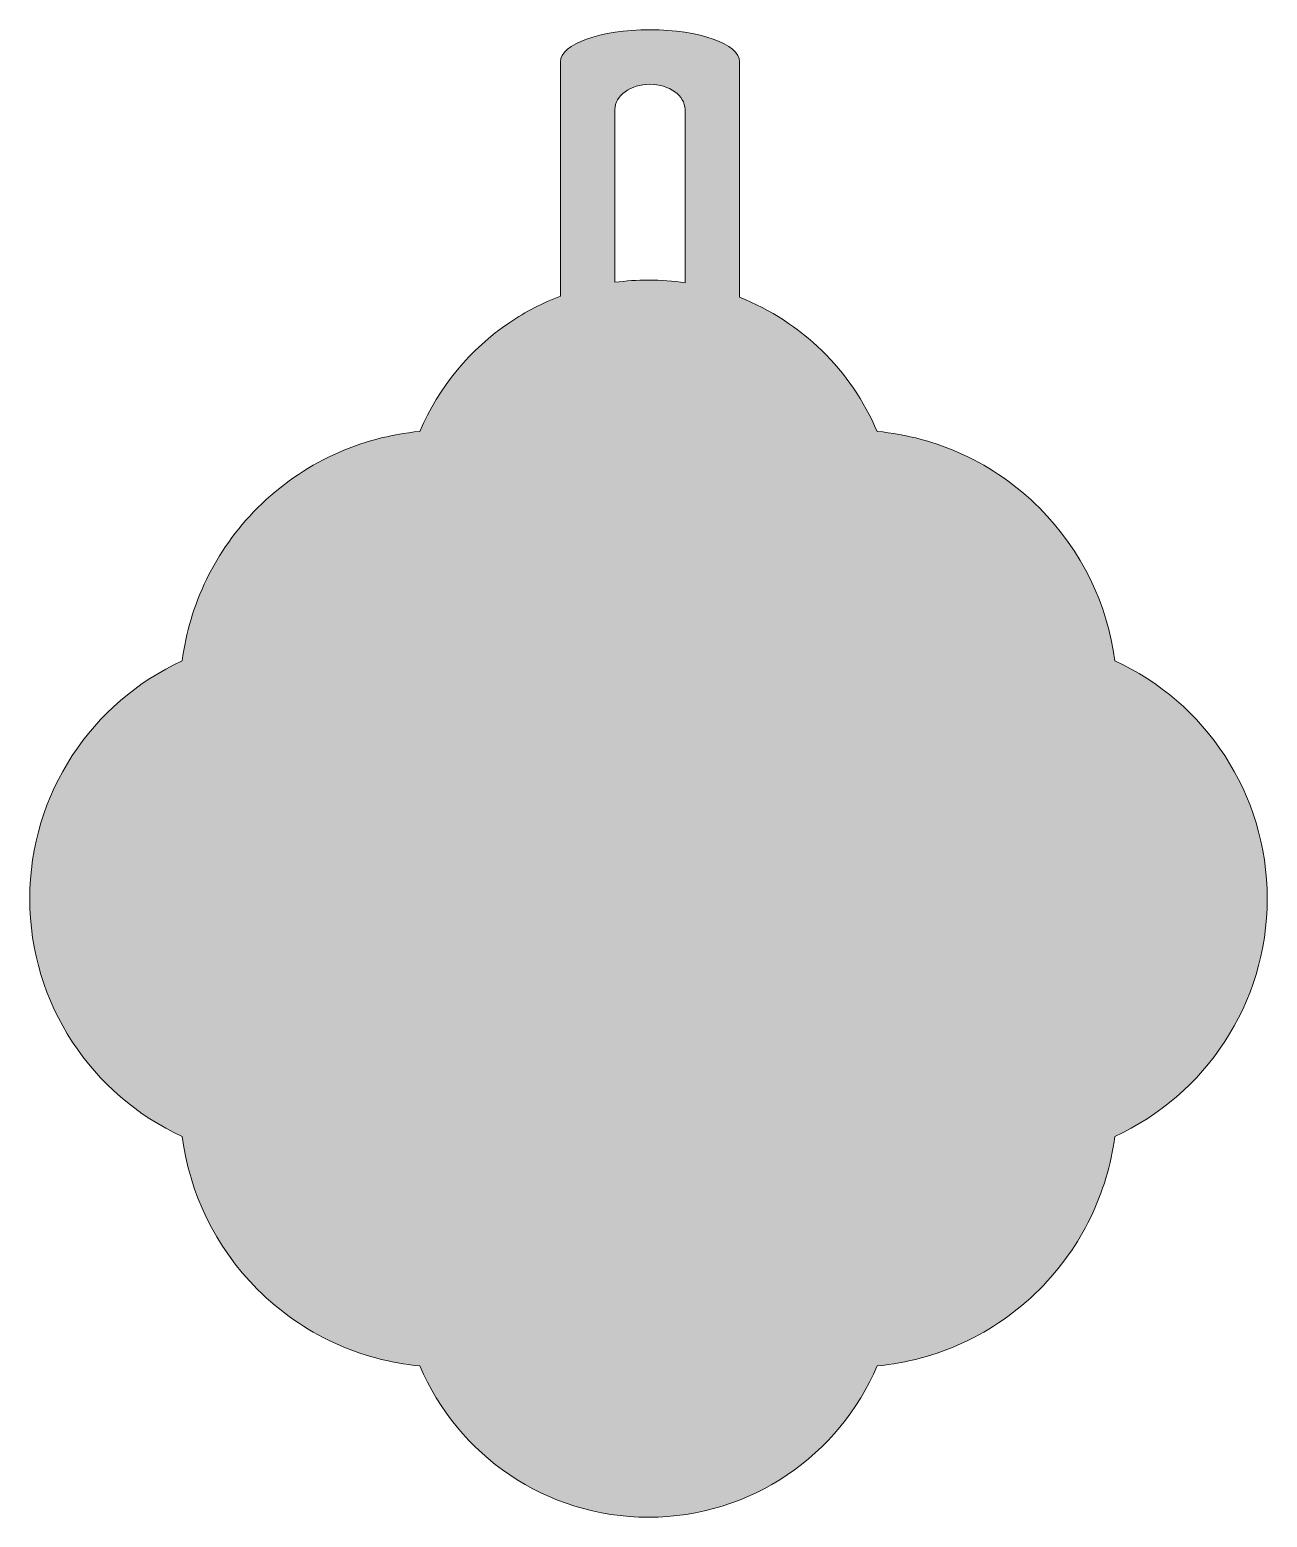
# Model space of a CAD drawing. Header units: inches. Extents: x 31.9 to 36.88, y -18.55 to -12.56.
import ezdxf

# ---------------------------------------------------------------- set-up
doc = ezdxf.new("R2010")
doc.units = ezdxf.units.IN
doc.header["$MEASUREMENT"] = 0
doc.layers.add('_U+0421_U+043B_U+043E_U+0439 1', color=7, linetype='Continuous')

msp = doc.modelspace()

# ---------------------------------------------------------------- hatches: boundary and pattern name
at = {"layer": '_U+0421_U+043B_U+043E_U+0439 1', "true_color": 0xffffff}
h = msp.add_hatch(color=7, dxfattribs=at)
h.dxf.hatch_style = 2
edge = h.paths.add_edge_path()
edge.add_spline(control_points=[(36.7115, -15.4836), (36.6032, -15.3178), (36.4495, -15.1844), (36.2682, -15.101), (36.2386, -14.8756), (36.1374, -14.6578), (35.9643, -14.4847), (35.873, -14.3934), (35.7692, -14.3219), (35.6584, -14.2705), (35.5476, -14.2192), (35.4299, -14.1878), (35.3105, -14.1764), (35.2059, -13.93), (35.0054, -13.7341), (34.7558, -13.6357), (34.7558, -13.6357), (34.7558, -12.6863), (34.7558, -12.6863), (34.7558, -12.6149), (34.5943, -12.5571), (34.3945, -12.5571), (34.1952, -12.5571), (34.0338, -12.6149), (34.0338, -12.6863), (34.0338, -12.6863), (34.0338, -13.6312), (34.0338, -13.6312), (33.9613, -13.6586), (33.893, -13.6942), (33.8298, -13.7369), (33.6702, -13.8445), (33.5432, -13.9971), (33.4671, -14.1764), (33.2286, -14.1992), (32.9962, -14.302), (32.8133, -14.4847), (32.7268, -14.5713), (32.6582, -14.669), (32.6076, -14.7733), (32.5569, -14.8775), (32.5243, -14.9883), (32.5095, -15.101), (32.1469, -15.268), (31.895, -15.6346), (31.895, -16.0601), (31.895, -16.2729), (31.9579, -16.4709), (32.0662, -16.6367), (32.1746, -16.8024), (32.3282, -16.9359), (32.5095, -17.0193), (32.5391, -17.2446), (32.6402, -17.4625), (32.8133, -17.6356), (32.9048, -17.727), (33.0085, -17.7984), (33.1193, -17.8498), (33.2301, -17.9012), (33.3479, -17.9325), (33.4671, -17.944), (33.6194, -18.3025), (33.9747, -18.554), (34.3889, -18.554), (34.5959, -18.554), (34.7883, -18.4911), (34.9479, -18.3835), (35.1075, -18.2758), (35.2343, -18.1233), (35.3105, -17.944), (35.5491, -17.9211), (35.7816, -17.8184), (35.9643, -17.6356), (36.0509, -17.549), (36.1195, -17.4513), (36.17, -17.347), (36.2206, -17.2428), (36.2534, -17.132), (36.2682, -17.0193), (36.6309, -16.8523), (36.8828, -16.4857), (36.8828, -16.0601), (36.8828, -15.8474), (36.8199, -15.6494), (36.7115, -15.4836)], knot_values=[0, 0, 0, 0, 1, 1, 1, 2, 2, 2, 3, 3, 3, 4, 4, 4, 5, 5, 5, 6, 6, 6, 7, 7, 7, 8, 8, 8, 9, 9, 9, 10, 10, 10, 11, 11, 11, 12, 12, 12, 13, 13, 13, 14, 14, 14, 15, 15, 15, 16, 16, 16, 17, 17, 17, 18, 18, 18, 19, 19, 19, 20, 20, 20, 21, 21, 21, 22, 22, 22, 23, 23, 23, 24, 24, 24, 25, 25, 25, 26, 26, 26, 27, 27, 27, 28, 28, 28, 28], degree=3, periodic=1)
edge = h.paths.add_edge_path()
edge.add_spline(control_points=[(34.2535, -12.8785), (34.2535, -12.8225), (34.3167, -12.7771), (34.3946, -12.7771), (34.4728, -12.7771), (34.5361, -12.8225), (34.5361, -12.8785), (34.5361, -12.8785), (34.5361, -13.5771), (34.5361, -13.5771), (34.4881, -13.5699), (34.4389, -13.5663), (34.3889, -13.5663), (34.343, -13.5663), (34.2977, -13.5693), (34.2535, -13.5753), (34.2535, -13.5753), (34.2535, -12.8785), (34.2535, -12.8785)], knot_values=[0, 0, 0, 0, 1, 1, 1, 2, 2, 2, 3, 3, 3, 4, 4, 4, 5, 5, 5, 6, 6, 6, 6], degree=3, periodic=1)

# ---------------------------------------------------------------- linework, layer by layer
at = {"layer": '_U+0421_U+043B_U+043E_U+0439 1', "lineweight": 0}
for points, knots in [([(36.7115, -15.4836), (36.6032, -15.3178), (36.4495, -15.1844), (36.2682, -15.101), (36.2386, -14.8756), (36.1374, -14.6578), (35.9643, -14.4847), (35.873, -14.3934), (35.7692, -14.3219), (35.6584, -14.2705), (35.5476, -14.2192), (35.4299, -14.1878), (35.3105, -14.1764), (35.2059, -13.93), (35.0054, -13.7341), (34.7558, -13.6357), (34.7558, -13.6357), (34.7558, -12.6863), (34.7558, -12.6863), (34.7558, -12.6149), (34.5943, -12.5571), (34.3945, -12.5571), (34.1952, -12.5571), (34.0338, -12.6149), (34.0338, -12.6863), (34.0338, -12.6863), (34.0338, -13.6312), (34.0338, -13.6312), (33.9613, -13.6586), (33.893, -13.6942), (33.8298, -13.7369), (33.6702, -13.8445), (33.5432, -13.9971), (33.4671, -14.1764), (33.2286, -14.1992), (32.9962, -14.302), (32.8133, -14.4847), (32.7268, -14.5713), (32.6582, -14.669), (32.6076, -14.7733), (32.5569, -14.8775), (32.5243, -14.9883), (32.5095, -15.101), (32.1469, -15.268), (31.895, -15.6346), (31.895, -16.0601), (31.895, -16.2729), (31.9579, -16.4709), (32.0662, -16.6367), (32.1746, -16.8024), (32.3282, -16.9359), (32.5095, -17.0193), (32.5391, -17.2446), (32.6402, -17.4625), (32.8133, -17.6356), (32.9048, -17.727), (33.0085, -17.7984), (33.1193, -17.8498), (33.2301, -17.9012), (33.3479, -17.9325), (33.4671, -17.944), (33.6194, -18.3025), (33.9747, -18.554), (34.3889, -18.554), (34.5959, -18.554), (34.7883, -18.4911), (34.9479, -18.3835), (35.1075, -18.2758), (35.2343, -18.1233), (35.3105, -17.944), (35.5491, -17.9211), (35.7816, -17.8184), (35.9643, -17.6356), (36.0509, -17.549), (36.1195, -17.4513), (36.17, -17.347), (36.2206, -17.2428), (36.2534, -17.132), (36.2682, -17.0193), (36.6309, -16.8523), (36.8828, -16.4857), (36.8828, -16.0601), (36.8828, -15.8474), (36.8199, -15.6494), (36.7115, -15.4836)], [0, 0, 0, 0, 1, 1, 1, 2, 2, 2, 3, 3, 3, 4, 4, 4, 5, 5, 5, 6, 6, 6, 7, 7, 7, 8, 8, 8, 9, 9, 9, 10, 10, 10, 11, 11, 11, 12, 12, 12, 13, 13, 13, 14, 14, 14, 15, 15, 15, 16, 16, 16, 17, 17, 17, 18, 18, 18, 19, 19, 19, 20, 20, 20, 21, 21, 21, 22, 22, 22, 23, 23, 23, 24, 24, 24, 25, 25, 25, 26, 26, 26, 27, 27, 27, 28, 28, 28, 28]), ([(34.2535, -12.8785), (34.2535, -12.8225), (34.3167, -12.7771), (34.3946, -12.7771), (34.4728, -12.7771), (34.5361, -12.8225), (34.5361, -12.8785), (34.5361, -12.8785), (34.5361, -13.5771), (34.5361, -13.5771), (34.4881, -13.5699), (34.4389, -13.5663), (34.3889, -13.5663), (34.343, -13.5663), (34.2977, -13.5693), (34.2535, -13.5753), (34.2535, -13.5753), (34.2535, -12.8785), (34.2535, -12.8785)], [0, 0, 0, 0, 1, 1, 1, 2, 2, 2, 3, 3, 3, 4, 4, 4, 5, 5, 5, 6, 6, 6, 6])]:
    msp.add_open_spline(points, degree=3, knots=knots, dxfattribs=at)

doc.saveas('drawing.dxf')
